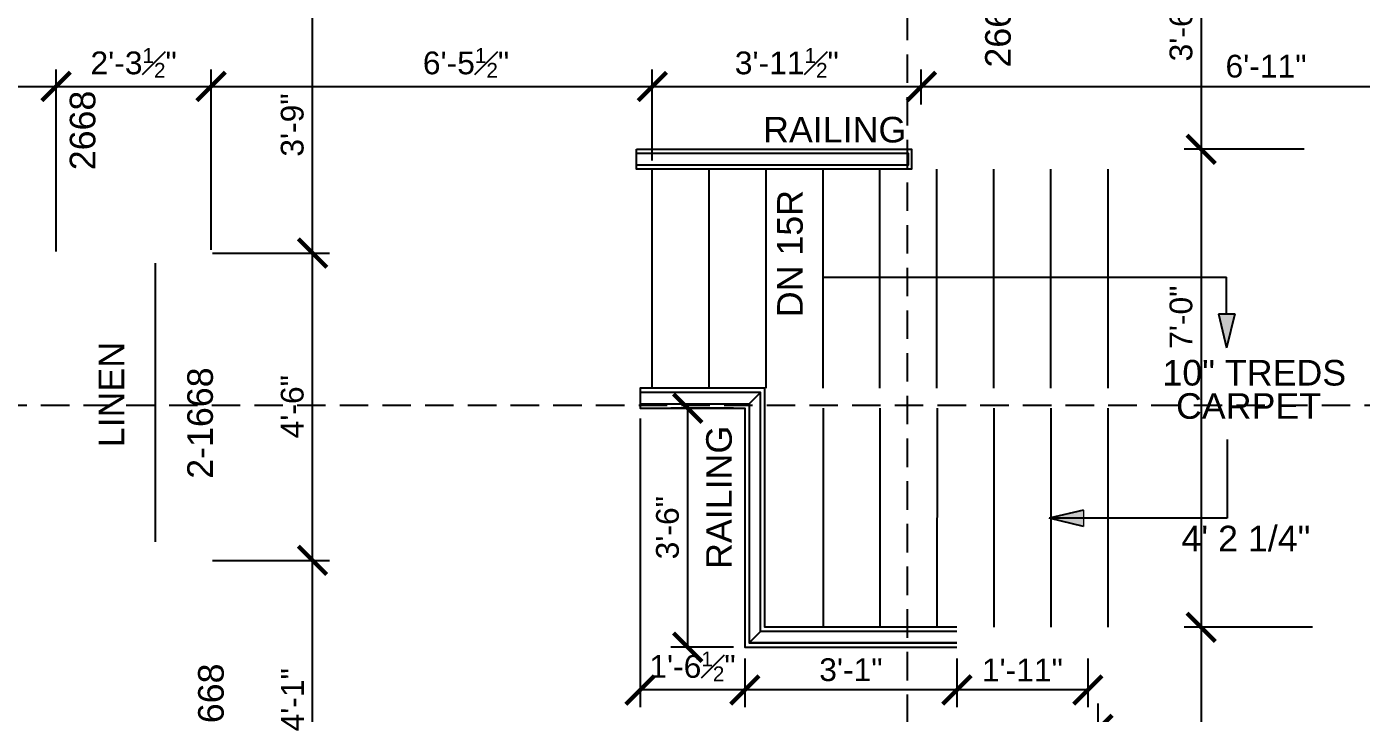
# Model space of a CAD drawing. Header units: inches. Extents: x -28708 to -16583, y 64755 to 66587.
# Drawn here: x -22741.4 to -22506.9, y 65920.1 to 66040.8 of the extents above; entities that cross this region are included whole.
import ezdxf

# ---------------------------------------------------------------- set-up
doc = ezdxf.new("R2010")
doc.units = ezdxf.units.IN
doc.header["$LTSCALE"] = 20
doc.header["$MEASUREMENT"] = 0
for name, pattern in [('Dashed Small', [4, 1, -2, 1]), ('HIDDEN', [0.375, 0.25, -0.125]), ('Solid', [0])]:
    doc.linetypes.add(name, pattern=pattern)
for name, color, linetype in [('CABINETS', 1, 'Continuous'), ('CALLOUTS', 4, 'Continuous'), ('DIM', 2, 'Continuous'), ('HANDRAIL', 2, 'Continuous'), ('HATCH', 9, 'Continuous'), ('STAIR&STEPS', 121, 'Continuous'), ('TEXT', 3, 'Continuous')]:
    doc.layers.add(name, color=color, linetype=linetype)
doc.layers.add('SPSHAPE_OUTLINE', color=7, linetype='Continuous', lineweight=0)
doc.styles.add('0.25 INCH', font='arial.ttf', dxfattribs={"height": 4})
doc.styles.add('Arial', font='arial.ttf')
doc.dimstyles.new('0.25 INCH', dxfattribs={"dimtxt": 4, "dimasz": 5, "dimexe": 3, "dimexo": 2, "dimgap": 1.5, "dimtad": 1, "dimdec": 3, "dimzin": 3, "dimdsep": 46, "dimlunit": 4, "dimtxsty": '0.25 INCH', "dimblk": 'ARCHTICK', "dimcen": 0.09, "dimclrd": 95, "dimclre": 8, "dimclrt": 30, "dimadec": 0, "dimazin": 0, "dimtfac": 0.65, "dimtdec": 3, "dimtofl": 0, "dimtmove": 2, "dimatfit": 3, "dimfxl": 0.18, "dimfrac": 1, "dimtolj": 1, "dimtzin": 0, "dimlwd": -1, "dimlwe": -1, "dimarcsym": 0})

# ---------------------------------------------------------------- blocks, each defined once
blk = doc.blocks.new('_ArchTick')
at = {"color": 0, "linetype": 'ByBlock', "const_width": 0.15}
blk.add_lwpolyline([(-0.5, -0.5), (0.5, 0.5)], dxfattribs=at)
blk = doc.blocks.new('*D471')
at = {"layer": 'DEFPOINTS', "color": 0, "linetype": 'ByBlock', "lineweight": -2, "transparency": 16777216}
for p in [(-22371.23, 66380.22), (-22275.23, 66380.22), (-22707.24, 65660.22)]:
    blk.add_point(p, dxfattribs=at)
at = {"layer": 'DIM', "color": 8, "transparency": 16777216}
for p, q in [((-22369.23, 66380.22), (-22272.23, 66380.22)), ((-22705.24, 65660.22), (-22272.23, 65660.22))]:
    blk.add_line(p, q, dxfattribs=at)
at = {"layer": 'DIM', "color": 95, "transparency": 16777216}
blk.add_line((-22275.23, 65660.22), (-22275.23, 66380.22), dxfattribs=at)
at = {"layer": 'DIM', "color": 95, "linetype": 'ByBlock', "transparency": 16777216, "xscale": 5, "yscale": 5, "zscale": 5}
for p, rotation in [((-22275.23, 66380.22), 90), ((-22275.23, 65660.22), 270)]:
    blk.add_blockref('_ArchTick', p, dxfattribs=dict(at, rotation=rotation))
at = {"layer": 'DIM', "color": 30, "linetype": 'ByBlock', "lineweight": -2, "transparency": 16777216, "insert": (-22278.77, 66020.22), "char_height": 4, "attachment_point": 5, "rotation": 90, "style": 'Arial'}
blk.add_mtext('\\A1;60\'-0"', dxfattribs=at)
blk = doc.blocks.new('*D540')
at = {"layer": 'DEFPOINTS', "color": 0, "linetype": 'ByBlock', "lineweight": -2, "transparency": 16777216}
for p in [(-22736.23, 66030.26), (-22825.23, 65999.23), (-22736.23, 65999.23)]:
    blk.add_point(p, dxfattribs=at)
at = {"layer": 'DIM', "color": 8, "transparency": 16777216}
for p, q in [((-22825.23, 66001.23), (-22825.23, 66033.26)), ((-22736.23, 66001.23), (-22736.23, 66033.26))]:
    blk.add_line(p, q, dxfattribs=at)
at = {"layer": 'DIM', "color": 95, "transparency": 16777216}
blk.add_line((-22825.23, 66030.26), (-22736.23, 66030.26), dxfattribs=at)
at = {"layer": 'DIM', "color": 95, "linetype": 'ByBlock', "transparency": 16777216, "xscale": 5, "yscale": 5, "zscale": 5, "rotation": 180}
blk.add_blockref('_ArchTick', (-22825.23, 66030.26), dxfattribs=at)
at = {"layer": 'DIM', "color": 95, "linetype": 'ByBlock', "transparency": 16777216, "xscale": 5, "yscale": 5, "zscale": 5}
blk.add_blockref('_ArchTick', (-22736.23, 66030.26), dxfattribs=at)
at = {"layer": 'DIM', "color": 30, "linetype": 'ByBlock', "lineweight": -2, "transparency": 16777216, "insert": (-22780.73, 66033.79), "char_height": 4, "attachment_point": 5, "style": '0.25 INCH'}
blk.add_mtext('\\A1;7\'-5"', dxfattribs=at)
blk = doc.blocks.new('*D541')
at = {"layer": 'DEFPOINTS', "color": 0, "linetype": 'ByBlock', "lineweight": -2, "transparency": 16777216}
for p in [(-22708.98, 66030.26), (-22736.23, 65999.23), (-22708.98, 65999.57)]:
    blk.add_point(p, dxfattribs=at)
at = {"layer": 'DIM', "color": 8, "transparency": 16777216}
for p, q in [((-22736.23, 66001.23), (-22736.23, 66033.26)), ((-22708.98, 66001.57), (-22708.98, 66033.26))]:
    blk.add_line(p, q, dxfattribs=at)
at = {"layer": 'DIM', "color": 95, "transparency": 16777216}
blk.add_line((-22736.23, 66030.26), (-22708.98, 66030.26), dxfattribs=at)
at = {"layer": 'DIM', "color": 95, "linetype": 'ByBlock', "transparency": 16777216, "xscale": 5, "yscale": 5, "zscale": 5, "rotation": 180}
blk.add_blockref('_ArchTick', (-22736.23, 66030.26), dxfattribs=at)
at = {"layer": 'DIM', "color": 95, "linetype": 'ByBlock', "transparency": 16777216, "xscale": 5, "yscale": 5, "zscale": 5}
blk.add_blockref('_ArchTick', (-22708.98, 66030.26), dxfattribs=at)
at = {"layer": 'DIM', "color": 30, "linetype": 'ByBlock', "lineweight": -2, "transparency": 16777216, "insert": (-22722.6, 66034.4), "char_height": 4, "attachment_point": 5, "style": '0.25 INCH'}
blk.add_mtext('\\A1;2\'-3{\\H0.65x;\\S1#2;}"', dxfattribs=at)
blk = doc.blocks.new('*D542')
at = {"layer": 'DEFPOINTS', "color": 0, "linetype": 'ByBlock', "lineweight": -2, "transparency": 16777216}
for p in [(-22631.49, 66030.26), (-22631.49, 66015.23), (-22708.98, 65999.57)]:
    blk.add_point(p, dxfattribs=at)
at = {"layer": 'DIM', "color": 8, "transparency": 16777216}
for p, q in [((-22708.98, 66001.57), (-22708.98, 66033.26)), ((-22631.49, 66017.23), (-22631.49, 66033.26))]:
    blk.add_line(p, q, dxfattribs=at)
at = {"layer": 'DIM', "color": 95, "transparency": 16777216}
blk.add_line((-22708.98, 66030.26), (-22631.49, 66030.26), dxfattribs=at)
at = {"layer": 'DIM', "color": 95, "linetype": 'ByBlock', "transparency": 16777216, "xscale": 5, "yscale": 5, "zscale": 5, "rotation": 180}
blk.add_blockref('_ArchTick', (-22708.98, 66030.26), dxfattribs=at)
at = {"layer": 'DIM', "color": 95, "linetype": 'ByBlock', "transparency": 16777216, "xscale": 5, "yscale": 5, "zscale": 5}
blk.add_blockref('_ArchTick', (-22631.49, 66030.26), dxfattribs=at)
at = {"layer": 'DIM', "color": 30, "linetype": 'ByBlock', "lineweight": -2, "transparency": 16777216, "insert": (-22664.21, 66034.4), "char_height": 4, "attachment_point": 5, "style": '0.25 INCH'}
blk.add_mtext('\\A1;6\'-5{\\H0.65x;\\S1#2;}"', dxfattribs=at)
blk = doc.blocks.new('*D543')
at = {"layer": 'DEFPOINTS', "color": 0, "linetype": 'ByBlock', "lineweight": -2, "transparency": 16777216}
for p in [(-22584.23, 66030.26), (-22584.23, 66025.07), (-22631.49, 66015.23)]:
    blk.add_point(p, dxfattribs=at)
at = {"layer": 'DIM', "color": 8, "transparency": 16777216}
for p, q in [((-22631.49, 66017.23), (-22631.49, 66033.26)), ((-22584.23, 66027.07), (-22584.23, 66033.26))]:
    blk.add_line(p, q, dxfattribs=at)
at = {"layer": 'DIM', "color": 95, "transparency": 16777216}
blk.add_line((-22631.49, 66030.26), (-22584.23, 66030.26), dxfattribs=at)
at = {"layer": 'DIM', "color": 95, "linetype": 'ByBlock', "transparency": 16777216, "xscale": 5, "yscale": 5, "zscale": 5, "rotation": 180}
blk.add_blockref('_ArchTick', (-22631.49, 66030.26), dxfattribs=at)
at = {"layer": 'DIM', "color": 95, "linetype": 'ByBlock', "transparency": 16777216, "xscale": 5, "yscale": 5, "zscale": 5}
blk.add_blockref('_ArchTick', (-22584.23, 66030.26), dxfattribs=at)
at = {"layer": 'DIM', "color": 30, "linetype": 'ByBlock', "lineweight": -2, "transparency": 16777216, "insert": (-22607.86, 66034.4), "char_height": 4, "attachment_point": 5, "style": '0.25 INCH'}
blk.add_mtext('\\A1;3\'-11{\\H0.65x;\\S1#2;}"', dxfattribs=at)
blk = doc.blocks.new('*D544')
at = {"layer": 'DEFPOINTS', "color": 0, "linetype": 'ByBlock', "lineweight": -2, "transparency": 16777216}
for p in [(-22501.23, 66030.26), (-22584.23, 66025.07), (-22501.23, 66013.22)]:
    blk.add_point(p, dxfattribs=at)
at = {"layer": 'DIM', "color": 8, "transparency": 16777216}
for p, q in [((-22584.23, 66027.07), (-22584.23, 66033.26)), ((-22501.23, 66015.22), (-22501.23, 66033.26))]:
    blk.add_line(p, q, dxfattribs=at)
at = {"layer": 'DIM', "color": 95, "transparency": 16777216}
blk.add_line((-22584.23, 66030.26), (-22501.23, 66030.26), dxfattribs=at)
at = {"layer": 'DIM', "color": 95, "linetype": 'ByBlock', "transparency": 16777216, "xscale": 5, "yscale": 5, "zscale": 5, "rotation": 180}
blk.add_blockref('_ArchTick', (-22584.23, 66030.26), dxfattribs=at)
at = {"layer": 'DIM', "color": 95, "linetype": 'ByBlock', "transparency": 16777216, "xscale": 5, "yscale": 5, "zscale": 5}
blk.add_blockref('_ArchTick', (-22501.23, 66030.26), dxfattribs=at)
at = {"layer": 'DIM', "color": 30, "linetype": 'ByBlock', "lineweight": -2, "transparency": 16777216, "insert": (-22523.68, 66033.8), "char_height": 4, "attachment_point": 5, "style": '0.25 INCH'}
blk.add_mtext('\\A1;6\'-11"', dxfattribs=at)
blk = doc.blocks.new('*D550')
at = {"layer": 'DEFPOINTS', "color": 0, "linetype": 'ByBlock', "lineweight": -2, "transparency": 16777216}
for p in [(-22553.23, 65923.85), (-22553.23, 65917.25), (-22371.23, 65915.37)]:
    blk.add_point(p, dxfattribs=at)
at = {"layer": 'DIM', "color": 8, "transparency": 16777216}
for p, q in [((-22553.23, 65921.85), (-22553.23, 65914.25)), ((-22371.23, 65917.37), (-22371.23, 65920.25))]:
    blk.add_line(p, q, dxfattribs=at)
at = {"layer": 'DIM', "color": 95, "transparency": 16777216}
blk.add_line((-22371.23, 65917.25), (-22553.23, 65917.25), dxfattribs=at)
at = {"layer": 'DIM', "color": 95, "linetype": 'ByBlock', "transparency": 16777216, "xscale": 5, "yscale": 5, "zscale": 5, "rotation": 180}
blk.add_blockref('_ArchTick', (-22553.23, 65917.25), dxfattribs=at)
at = {"layer": 'DIM', "color": 95, "linetype": 'ByBlock', "transparency": 16777216, "xscale": 5, "yscale": 5, "zscale": 5}
blk.add_blockref('_ArchTick', (-22371.23, 65917.25), dxfattribs=at)
at = {"layer": 'DIM', "color": 30, "linetype": 'ByBlock', "lineweight": -2, "transparency": 16777216, "insert": (-22462.23, 65920.79), "char_height": 4, "attachment_point": 5, "style": '0.25 INCH'}
blk.add_mtext('\\A1;15\'-2"', dxfattribs=at)
blk = doc.blocks.new('*D554')
at = {"layer": 'DEFPOINTS', "color": 0, "linetype": 'ByBlock', "lineweight": -2, "transparency": 16777216}
for p in [(-22710.73, 65946.98), (-22691.18, 65946.98), (-22712.74, 65897.99)]:
    blk.add_point(p, dxfattribs=at)
at = {"layer": 'DIM', "color": 8, "transparency": 16777216}
for p, q in [((-22708.73, 65946.98), (-22688.18, 65946.98)), ((-22710.74, 65897.99), (-22688.18, 65897.99))]:
    blk.add_line(p, q, dxfattribs=at)
at = {"layer": 'DIM', "color": 95, "transparency": 16777216}
blk.add_line((-22691.18, 65897.99), (-22691.18, 65946.98), dxfattribs=at)
at = {"layer": 'DIM', "color": 95, "linetype": 'ByBlock', "transparency": 16777216, "xscale": 5, "yscale": 5, "zscale": 5}
for p, rotation in [((-22691.18, 65946.98), 90), ((-22691.18, 65897.99), 270)]:
    blk.add_blockref('_ArchTick', p, dxfattribs=dict(at, rotation=rotation))
at = {"layer": 'DIM', "color": 30, "linetype": 'ByBlock', "lineweight": -2, "transparency": 16777216, "insert": (-22694.69, 65922.48), "char_height": 4, "attachment_point": 5, "rotation": 90, "style": '0.25 INCH'}
blk.add_mtext('\\A1;4\'-1"', dxfattribs=at)
blk = doc.blocks.new('*D555')
at = {"layer": 'DEFPOINTS', "color": 0, "linetype": 'ByBlock', "lineweight": -2, "transparency": 16777216}
for p in [(-22710.73, 66000.98), (-22691.18, 66000.98), (-22710.73, 65946.98)]:
    blk.add_point(p, dxfattribs=at)
at = {"layer": 'DIM', "color": 8, "transparency": 16777216}
for p, q in [((-22708.73, 66000.98), (-22688.18, 66000.98)), ((-22708.73, 65946.98), (-22688.18, 65946.98))]:
    blk.add_line(p, q, dxfattribs=at)
at = {"layer": 'DIM', "color": 95, "transparency": 16777216}
blk.add_line((-22691.18, 65946.98), (-22691.18, 66000.98), dxfattribs=at)
at = {"layer": 'DIM', "color": 95, "linetype": 'ByBlock', "transparency": 16777216, "xscale": 5, "yscale": 5, "zscale": 5}
for p, rotation in [((-22691.18, 66000.98), 90), ((-22691.18, 65946.98), 270)]:
    blk.add_blockref('_ArchTick', p, dxfattribs=dict(at, rotation=rotation))
at = {"layer": 'DIM', "color": 30, "linetype": 'ByBlock', "lineweight": -2, "transparency": 16777216, "insert": (-22694.72, 65973.98), "char_height": 4, "attachment_point": 5, "rotation": 90, "style": '0.25 INCH'}
blk.add_mtext('\\A1;4\'-6"', dxfattribs=at)
blk = doc.blocks.new('*D556')
at = {"layer": 'DEFPOINTS', "color": 0, "linetype": 'ByBlock', "lineweight": -2, "transparency": 16777216}
for p in [(-22701.48, 66045.97), (-22691.18, 66045.97), (-22710.73, 66000.98)]:
    blk.add_point(p, dxfattribs=at)
at = {"layer": 'DIM', "color": 8, "transparency": 16777216}
for p, q in [((-22699.48, 66045.97), (-22688.18, 66045.97)), ((-22708.73, 66000.98), (-22688.18, 66000.98))]:
    blk.add_line(p, q, dxfattribs=at)
at = {"layer": 'DIM', "color": 95, "transparency": 16777216}
blk.add_line((-22691.18, 66000.98), (-22691.18, 66045.97), dxfattribs=at)
at = {"layer": 'DIM', "color": 95, "linetype": 'ByBlock', "transparency": 16777216, "xscale": 5, "yscale": 5, "zscale": 5}
for p, rotation in [((-22691.18, 66045.97), 90), ((-22691.18, 66000.98), 270)]:
    blk.add_blockref('_ArchTick', p, dxfattribs=dict(at, rotation=rotation))
at = {"layer": 'DIM', "color": 30, "linetype": 'ByBlock', "lineweight": -2, "transparency": 16777216, "insert": (-22694.72, 66023.48), "char_height": 4, "attachment_point": 5, "rotation": 90, "style": '0.25 INCH'}
blk.add_mtext('\\A1;3\'-9"', dxfattribs=at)
blk = doc.blocks.new('*D674')
at = {"layer": 'DEFPOINTS', "color": 0, "linetype": 'ByBlock', "lineweight": -2, "transparency": 16777216}
for p in [(-22577.98, 65931.72), (-22554.98, 65931.72), (-22577.98, 65924.2)]:
    blk.add_point(p, dxfattribs=at)
at = {"layer": 'DIM', "color": 8, "transparency": 16777216}
for p, q in [((-22577.98, 65929.72), (-22577.98, 65921.2)), ((-22554.98, 65929.72), (-22554.98, 65921.2))]:
    blk.add_line(p, q, dxfattribs=at)
at = {"layer": 'DIM', "color": 95, "transparency": 16777216}
blk.add_line((-22554.98, 65924.2), (-22577.98, 65924.2), dxfattribs=at)
at = {"layer": 'DIM', "color": 95, "linetype": 'ByBlock', "transparency": 16777216, "xscale": 5, "yscale": 5, "zscale": 5, "rotation": 180}
blk.add_blockref('_ArchTick', (-22577.98, 65924.2), dxfattribs=at)
at = {"layer": 'DIM', "color": 95, "linetype": 'ByBlock', "transparency": 16777216, "xscale": 5, "yscale": 5, "zscale": 5}
blk.add_blockref('_ArchTick', (-22554.98, 65924.2), dxfattribs=at)
at = {"layer": 'DIM', "color": 30, "linetype": 'ByBlock', "lineweight": -2, "transparency": 16777216, "insert": (-22566.48, 65927.71), "char_height": 4, "attachment_point": 5, "style": '0.25 INCH'}
blk.add_mtext('\\A1;1\'-11"', dxfattribs=at)
blk = doc.blocks.new('*D675')
at = {"layer": 'DEFPOINTS', "color": 0, "linetype": 'ByBlock', "lineweight": -2, "transparency": 16777216}
for p in [(-22615.23, 65931.72), (-22577.98, 65931.72), (-22615.23, 65924.2)]:
    blk.add_point(p, dxfattribs=at)
at = {"layer": 'DIM', "color": 8, "transparency": 16777216}
for p, q in [((-22615.23, 65929.72), (-22615.23, 65921.2)), ((-22577.98, 65929.72), (-22577.98, 65921.2))]:
    blk.add_line(p, q, dxfattribs=at)
at = {"layer": 'DIM', "color": 95, "transparency": 16777216}
blk.add_line((-22577.98, 65924.2), (-22615.23, 65924.2), dxfattribs=at)
at = {"layer": 'DIM', "color": 95, "linetype": 'ByBlock', "transparency": 16777216, "xscale": 5, "yscale": 5, "zscale": 5, "rotation": 180}
blk.add_blockref('_ArchTick', (-22615.23, 65924.2), dxfattribs=at)
at = {"layer": 'DIM', "color": 95, "linetype": 'ByBlock', "transparency": 16777216, "xscale": 5, "yscale": 5, "zscale": 5}
blk.add_blockref('_ArchTick', (-22577.98, 65924.2), dxfattribs=at)
at = {"layer": 'DIM', "color": 30, "linetype": 'ByBlock', "lineweight": -2, "transparency": 16777216, "insert": (-22596.6, 65927.74), "char_height": 4, "attachment_point": 5, "style": '0.25 INCH'}
blk.add_mtext('\\A1;3\'-1"', dxfattribs=at)
blk = doc.blocks.new('*D676')
at = {"layer": 'DEFPOINTS', "color": 0, "linetype": 'ByBlock', "lineweight": -2, "transparency": 16777216}
for p in [(-22625.26, 65973.72), (-22615.23, 65973.72), (-22615.23, 65931.72)]:
    blk.add_point(p, dxfattribs=at)
at = {"layer": 'DIM', "color": 8, "transparency": 16777216}
for p, q in [((-22617.23, 65973.72), (-22628.26, 65973.72)), ((-22617.23, 65931.72), (-22628.26, 65931.72))]:
    blk.add_line(p, q, dxfattribs=at)
at = {"layer": 'DIM', "color": 95, "transparency": 16777216}
blk.add_line((-22625.26, 65931.72), (-22625.26, 65973.72), dxfattribs=at)
at = {"layer": 'DIM', "color": 95, "linetype": 'ByBlock', "transparency": 16777216, "xscale": 5, "yscale": 5, "zscale": 5}
for p, rotation in [((-22625.26, 65973.72), 90), ((-22625.26, 65931.72), 270)]:
    blk.add_blockref('_ArchTick', p, dxfattribs=dict(at, rotation=rotation))
at = {"layer": 'DIM', "color": 30, "linetype": 'ByBlock', "lineweight": -2, "transparency": 16777216, "insert": (-22628.81, 65952.72), "char_height": 4, "attachment_point": 5, "rotation": 90, "style": '0.25 INCH'}
blk.add_mtext('\\A1;3\'-6"', dxfattribs=at)
blk = doc.blocks.new('*D677')
at = {"layer": 'DEFPOINTS', "color": 0, "linetype": 'ByBlock', "lineweight": -2, "transparency": 16777216}
for p in [(-22633.64, 65973.9), (-22615.23, 65931.72), (-22633.64, 65924.2)]:
    blk.add_point(p, dxfattribs=at)
at = {"layer": 'DIM', "color": 8, "transparency": 16777216}
for p, q in [((-22633.64, 65971.9), (-22633.64, 65921.2)), ((-22615.23, 65929.72), (-22615.23, 65921.2))]:
    blk.add_line(p, q, dxfattribs=at)
at = {"layer": 'DIM', "color": 95, "transparency": 16777216}
blk.add_line((-22615.23, 65924.2), (-22633.64, 65924.2), dxfattribs=at)
at = {"layer": 'DIM', "color": 95, "linetype": 'ByBlock', "transparency": 16777216, "xscale": 5, "yscale": 5, "zscale": 5, "rotation": 180}
blk.add_blockref('_ArchTick', (-22633.64, 65924.2), dxfattribs=at)
at = {"layer": 'DIM', "color": 95, "linetype": 'ByBlock', "transparency": 16777216, "xscale": 5, "yscale": 5, "zscale": 5}
blk.add_blockref('_ArchTick', (-22615.23, 65924.2), dxfattribs=at)
at = {"layer": 'DIM', "color": 30, "linetype": 'ByBlock', "lineweight": -2, "transparency": 16777216, "insert": (-22624.43, 65928.34), "char_height": 4, "attachment_point": 5, "style": '0.25 INCH'}
blk.add_mtext('\\A1;1\'-6{\\H0.65x;\\S1#2;}"', dxfattribs=at)
blk = doc.blocks.new('*D680')
at = {"layer": 'DEFPOINTS', "color": 0, "linetype": 'ByBlock', "lineweight": -2, "transparency": 16777216}
for p in [(-22519.23, 66061.22), (-22535.06, 66019.22), (-22515, 66019.22)]:
    blk.add_point(p, dxfattribs=at)
at = {"layer": 'DIM', "color": 8, "transparency": 16777216}
for p, q in [((-22521.23, 66061.22), (-22538.06, 66061.22)), ((-22517, 66019.22), (-22538.06, 66019.22))]:
    blk.add_line(p, q, dxfattribs=at)
at = {"layer": 'DIM', "color": 95, "transparency": 16777216}
blk.add_line((-22535.06, 66061.22), (-22535.06, 66019.22), dxfattribs=at)
at = {"layer": 'DIM', "color": 95, "linetype": 'ByBlock', "transparency": 16777216, "xscale": 5, "yscale": 5, "zscale": 5}
for p, rotation in [((-22535.06, 66061.22), 90), ((-22535.06, 66019.22), 270)]:
    blk.add_blockref('_ArchTick', p, dxfattribs=dict(at, rotation=rotation))
at = {"layer": 'DIM', "color": 30, "linetype": 'ByBlock', "lineweight": -2, "transparency": 16777216, "insert": (-22538.6, 66040.22), "char_height": 4, "attachment_point": 5, "rotation": 90, "style": '0.25 INCH'}
blk.add_mtext('\\A1;3\'-6"', dxfattribs=at)
blk = doc.blocks.new('*D681')
at = {"layer": 'DEFPOINTS', "color": 0, "linetype": 'ByBlock', "lineweight": -2, "transparency": 16777216}
for p in [(-22515, 66019.22), (-22535.06, 65935.22), (-22513.53, 65935.22)]:
    blk.add_point(p, dxfattribs=at)
at = {"layer": 'DIM', "color": 8, "transparency": 16777216}
for p, q in [((-22517, 66019.22), (-22538.06, 66019.22)), ((-22515.53, 65935.22), (-22538.06, 65935.22))]:
    blk.add_line(p, q, dxfattribs=at)
at = {"layer": 'DIM', "color": 95, "transparency": 16777216}
blk.add_line((-22535.06, 66019.22), (-22535.06, 65935.22), dxfattribs=at)
at = {"layer": 'DIM', "color": 95, "linetype": 'ByBlock', "transparency": 16777216, "xscale": 5, "yscale": 5, "zscale": 5}
for p, rotation in [((-22535.06, 66019.22), 90), ((-22535.06, 65935.22), 270)]:
    blk.add_blockref('_ArchTick', p, dxfattribs=dict(at, rotation=rotation))
at = {"layer": 'DIM', "color": 30, "linetype": 'ByBlock', "lineweight": -2, "transparency": 16777216, "insert": (-22538.6, 65989.71), "char_height": 4, "attachment_point": 5, "rotation": 90, "style": '0.25 INCH'}
blk.add_mtext('\\A1;7\'-0"', dxfattribs=at)
blk = doc.blocks.new('*D682')
at = {"layer": 'DEFPOINTS', "color": 0, "linetype": 'ByBlock', "lineweight": -2, "transparency": 16777216}
for p in [(-22513.53, 65935.22), (-22535.06, 65883.97), (-22521.73, 65883.97)]:
    blk.add_point(p, dxfattribs=at)
at = {"layer": 'DIM', "color": 8, "transparency": 16777216}
for p, q in [((-22515.53, 65935.22), (-22538.06, 65935.22)), ((-22523.73, 65883.97), (-22538.06, 65883.97))]:
    blk.add_line(p, q, dxfattribs=at)
at = {"layer": 'DIM', "color": 95, "transparency": 16777216}
blk.add_line((-22535.06, 65935.22), (-22535.06, 65883.97), dxfattribs=at)
at = {"layer": 'DIM', "color": 95, "linetype": 'ByBlock', "transparency": 16777216, "xscale": 5, "yscale": 5, "zscale": 5}
for p, rotation in [((-22535.06, 65935.22), 90), ((-22535.06, 65883.97), 270)]:
    blk.add_blockref('_ArchTick', p, dxfattribs=dict(at, rotation=rotation))
at = {"layer": 'DIM', "color": 30, "linetype": 'ByBlock', "lineweight": -2, "transparency": 16777216, "insert": (-22539.2, 65909.6), "char_height": 4, "attachment_point": 5, "rotation": 90, "style": '0.25 INCH'}
blk.add_mtext('\\A1;4\'-3{\\H0.65x;\\S1#2;}"', dxfattribs=at)

msp = doc.modelspace()

# ---------------------------------------------------------------- hatches: boundary and pattern name
at = {"layer": 'HATCH', "linetype": 'ByBlock', "lineweight": -2}
h = msp.add_hatch(dxfattribs=at)
h.set_pattern_fill('ANSI37', color=256, scale=100, angle=45)
h.set_pattern_definition([(90, (-45.757, 0), (-12.5, 0), []), (180, (-45.757, 0), (-2e-15, -12.5), [])])
h.paths.add_polyline_path([(-22741.9269, 66084.7259), (-22751.3714, 66084.7259), (-22751.4152, 66084.5379), (-22751.801, 66083.3851), (-22752.1674, 66082.5463), (-22752.6527, 66081.5923), (-22753.2632, 66080.5933), (-22754.0048, 66079.6189), (-22754.4268, 66079.1629), (-22754.884, 66078.7394), (-22755.3771, 66078.3571), (-22755.9069, 66078.0244), (-22756.474, 66077.7508), (-22757.0793, 66077.5443), (-22757.7238, 66077.4139), (-22758.4465, 66077.3661), (-22759.1692, 66077.4139), (-22759.8134, 66077.5443), (-22760.4187, 66077.7508), (-22760.9858, 66078.0244), (-22761.5156, 66078.3571), (-22762.0087, 66078.7394), (-22762.4659, 66079.1629), (-22762.8879, 66079.6189), (-22763.6298, 66080.5933), (-22764.2403, 66081.5923), (-22764.7255, 66082.5463), (-22765.0916, 66083.3851), (-22765.4777, 66084.5379), (-22765.5216, 66084.7259), (-22823.4758, 66084.7259), (-22823.4758, 66047.7237), (-22741.9269, 66047.7237)])
h.paths.add_polyline_path([(-22438.9758, 65943.6843), (-22462.9758, 65943.6843), (-22462.9758, 65945.1843), (-22462.9288, 65945.1843, -0.39601219), (-22438.9758, 65967.6843), (-22438.9758, 65975.9737), (-22498.4758, 65975.9737), (-22498.4758, 65963.6154), (-22491.4372, 65963.6154), (-22491.2792, 65963.5628), (-22491.2268, 65963.4579), (-22491.2268, 65961.1192), (-22490.4467, 65960.7458), (-22489.9637, 65960.6218), (-22489.3887, 65960.5598), (-22488.7125, 65960.5815), (-22487.9253, 65960.7087), (-22487.0188, 65960.9626), (-22485.9832, 65961.3654), (-22484.9403, 65961.7508), (-22483.8313, 65962.0249), (-22482.6734, 65962.188), (-22481.4827, 65962.2407), (-22480.2765, 65962.1831), (-22479.0713, 65962.0158), (-22477.884, 65961.7387), (-22476.7312, 65961.3529), (-22475.8924, 65960.9865), (-22474.9384, 65960.5013), (-22473.9394, 65959.8908), (-22472.965, 65959.1491), (-22472.509, 65958.7271), (-22472.0855, 65958.27), (-22471.7031, 65957.7768), (-22471.3705, 65957.2471), (-22471.0968, 65956.6799), (-22470.8904, 65956.0746), (-22470.76, 65955.4301), (-22470.7122, 65954.7075), (-22470.76, 65953.9848), (-22470.8904, 65953.3406), (-22471.0968, 65952.7353), (-22471.3705, 65952.1681), (-22471.7031, 65951.6383), (-22472.0855, 65951.1452), (-22472.509, 65950.688), (-22472.965, 65950.266), (-22473.9394, 65949.5241), (-22474.9384, 65948.9137), (-22475.8924, 65948.4284), (-22476.7312, 65948.0623), (-22477.884, 65947.6762), (-22479.0713, 65947.3994), (-22480.2765, 65947.2321), (-22481.4827, 65947.1745), (-22482.6734, 65947.2271), (-22483.8313, 65947.3903), (-22484.9403, 65947.6644), (-22485.9832, 65948.0497), (-22487.0188, 65948.4525), (-22487.9253, 65948.7065), (-22488.7125, 65948.8334), (-22489.3887, 65948.8551), (-22489.9637, 65948.7931), (-22490.4467, 65948.6691), (-22491.2268, 65948.296), (-22491.2268, 65945.9742), (-22491.4372, 65945.9041), (-22498.4758, 65945.9041), (-22498.4758, 65937.2259), (-22438.9758, 65937.2259)])
h.paths.add_polyline_path([(-22468.7258, 65996.8487), (-22498.4758, 65980.4737), (-22438.9758, 65980.4737)])
h.paths.add_polyline_path([(-22398.2366, 66012.7237), (-22435.4758, 66012.7237), (-22435.4758, 65967.6843), (-22438.9758, 65967.6843, 0.39601219), (-22462.9288, 65945.1843), (-22438.9758, 65945.1843), (-22438.9758, 65943.6843), (-22435.4758, 65943.6843), (-22435.4758, 65937.2259), (-22398.2366, 65937.2259)])
h.paths.add_polyline_path([(-22438.9758, 66012.7237), (-22439.8842, 66012.7237), (-22468.7258, 65996.8487), (-22438.9758, 65980.4737)])
h.paths.add_polyline_path([(-22445.9866, 65998.4759), (-22445.6116, 65998.9759), (-22444.8616, 65998.9759), (-22443.8611, 65996.8509), (-22439.4866, 65996.8509), (-22439.4866, 65996.1009), (-22443.8616, 65996.1009), (-22444.8621, 65993.9759), (-22445.6116, 65993.9759), (-22445.9866, 65994.4759)], flags=16)
h.paths.add_polyline_path([(-22439.8842, 66012.7237), (-22497.5674, 66012.7237), (-22468.7258, 65996.8487)])
h.paths.add_polyline_path([(-22497.5674, 66012.7237), (-22498.4758, 66012.7237), (-22498.4758, 65980.4737), (-22468.7258, 65996.8487)])
h.paths.add_polyline_path([(-22409.7814, 65961.8146), (-22409.7814, 65978.0493), (-22418.0242, 65978.0493), (-22418.0242, 65961.8146)], flags=24)
h.paths.add_polyline_path([(-22433.8233, 65949.1411), (-22433.8233, 65965.4237), (-22440.716, 65965.4237), (-22440.716, 65949.1411)], flags=24)
h.paths.add_polyline_path([(-22426.08, 65979.5534), (-22410.5541, 65979.5534), (-22410.5541, 65986.3034), (-22426.08, 65986.3034)], flags=24)
h.paths.add_polyline_path([(-22429.6741, 65987.0421), (-22406.2317, 65987.0421), (-22406.2317, 65994.0224), (-22429.6741, 65994.0224)], flags=24)
h.paths.add_polyline_path([(-22431.7321, 65995.8822), (-22406.3773, 65995.8822), (-22406.3773, 66004.8822), (-22431.7321, 66004.8822)], flags=24)
h.paths.add_polyline_path([(-22399.9202, 65964.7955), (-22399.9202, 66000.7234), (-22406.6748, 66000.7234), (-22406.6748, 65964.7955)], flags=24)
h.paths.add_polyline_path([(-22475.099, 66007.0038), (-22465.8089, 66007.0038), (-22465.8089, 66013.8966), (-22475.099, 66013.8966)], flags=9)
h.paths.add_polyline_path([(-22491.0385, 65992.1364), (-22491.0385, 66001.428), (-22497.9358, 66001.428), (-22497.9358, 65992.1364)], flags=24)

# ---------------------------------------------------------------- linework, layer by layer
at = {"layer": 'CABINETS', "linetype": 'Solid'}
msp.add_line((-22718.7415, 65950.2292), (-22718.7415, 65999.227), dxfattribs=at)
at = {"layer": 'CALLOUTS', "linetype": 'HIDDEN'}
for p, q in [((-22586.64, 65528.3845), (-22586.64, 66528.7959)), ((-23106.3823, 65974.2382), (-22259.4871, 65974.2382))]:
    msp.add_line(p, q, dxfattribs=at)
at = {"layer": 'DIM', "linetype": 'ByBlock', "lineweight": -2}
msp.add_lwpolyline([(-22577.9826, 65932.4759), (-22614.4866, 65932.4874)], dxfattribs=at)
at = {"layer": 'HANDRAIL', "linetype": 'ByBlock', "lineweight": -2}
for p, q in [((-22614.3988, 65974.5504), (-22612.4776, 65976.4711)), ((-22614.4739, 65932.4888), (-22612.4776, 65934.4759))]:
    msp.add_line(p, q, dxfattribs=at)
msp.add_lwpolyline([(-22634.2659, 66019.2237), (-22585.9758, 66019.2237), (-22585.9758, 66015.7237), (-22634.2659, 66015.7237)], close=True, dxfattribs=at)
for points in [[(-22634.2659, 66016.4759), (-22586.4758, 66016.4759), (-22586.4758, 66018.4759), (-22634.2659, 66018.4759)], [(-22577.9826, 65935.2237), (-22611.7258, 65935.2237), (-22611.7258, 65977.2237), (-22633.6409, 65977.2237), (-22633.6409, 65973.7237), (-22615.2258, 65973.7237), (-22615.2258, 65931.7237), (-22577.9826, 65931.7237)], [(-22577.9826, 65934.4719), (-22612.4776, 65934.4719), (-22612.4776, 65976.4719), (-22633.6409, 65976.4719)], [(-22633.6409, 65974.4755), (-22614.4739, 65974.4755), (-22614.4739, 65932.4755), (-22577.9826, 65932.4755)]]:
    msp.add_lwpolyline(points, dxfattribs=at)
at = {"layer": 'SPSHAPE_OUTLINE', "color": 2, "linetype": 'Solid', "true_color": 0xffff00}
msp.add_line((-22555.7452, 65955.8285), (-22555.7422, 65952.9545), dxfattribs=at)
at = {"layer": 'STAIR&STEPS', "linetype": 'Solid'}
for p, q in [((-22631.4932, 65977.2237), (-22631.4932, 66015.7237)), ((-22621.4932, 65977.2237), (-22621.4932, 66015.7237)), ((-22611.4935, 65977.2237), (-22611.4935, 66015.7237)), ((-22601.4937, 65977.2237), (-22601.4937, 66015.7237)), ((-22591.494, 65977.2237), (-22591.494, 66015.7237)), ((-22581.4942, 65977.2237), (-22581.4942, 66015.7237)), ((-22571.4945, 65977.2237), (-22571.4945, 66015.7237)), ((-22561.4945, 65977.2237), (-22561.4945, 66015.7237)), ((-22551.4947, 66015.7237), (-22551.4947, 65977.2237)), ((-22601.4937, 65973.7237), (-22601.4937, 65935.2237)), ((-22591.494, 65973.7237), (-22591.494, 65935.2237)), ((-22581.4259, 65973.7237), (-22581.4942, 65935.2237)), ((-22571.4945, 65973.7237), (-22571.4945, 65935.2237)), ((-22561.4945, 65973.7237), (-22561.4945, 65935.2237)), ((-22551.4913, 65973.7237), (-22551.4913, 65935.2237))]:
    msp.add_line(p, q, dxfattribs=at)
at = {"layer": 'TEXT', "linetype": 'ByBlock', "lineweight": -2}
for p, q in [((-22601.4937, 65996.7294), (-22530.6116, 65996.7294)), ((-22530.6116, 65990.3231), (-22530.6116, 65996.7294)), ((-22532.0486, 65990.3231), (-22530.6116, 65984.3231)), ((-22532.0486, 65990.3231), (-22529.1746, 65990.3231)), ((-22529.1746, 65990.3231), (-22530.6116, 65984.3231)), ((-22530.525, 65968.1981), (-22530.525, 65954.4169)), ((-22555.7452, 65955.8285), (-22561.7437, 65954.3856)), ((-22530.525, 65954.4169), (-22561.7437, 65954.3856)), ((-22555.7422, 65952.9545), (-22561.7437, 65954.3856))]:
    msp.add_line(p, q, dxfattribs=at)
for points in [[(-22532.0486, 65990.3231), (-22530.6116, 65984.3231), (-22532.0486, 65990.3231), (-22529.1746, 65990.3231)], [(-22561.7437, 65954.3856), (-22555.7452, 65955.8285), (-22561.7437, 65954.3856), (-22555.7422, 65952.9545)]]:
    msp.add_solid(points, dxfattribs=at)

# ---------------------------------------------------------------- texts
at = {"layer": 'TEXT', "linetype": 'Solid', "style": 'Arial'}
for s, rotation, p in [('2668', 90, (-22568.5241, 66033.5731)), ('2668', 90, (-22729.3192, 66015.5347)), ('RAILING', 360, (-22612.0203, 66020.4141)), ('DN 15R', 90, (-22605.0626, 65989.7099)), ('2-1668', 90, (-22708.6738, 65961.3152)), ('CARPET', 360, (-22539.489, 65971.8558)), ('RAILING', 90, (-22617.524, 65945.4803)), ('4\' 2 1/4"', 360, (-22538.5442, 65948.5591)), ('2668', 90, (-22706.7777, 65914.8681))]:
    msp.add_text(s, height=4.5, rotation=rotation, dxfattribs=at).set_placement(p)
at = {"layer": 'TEXT', "linetype": 'Dashed Small', "style": 'Arial'}
msp.add_text('LINEN', height=4.5, rotation=90, dxfattribs=at).set_placement((-22724.2565, 65966.8553))
at = {"layer": 'TEXT', "linetype": 'ByBlock', "lineweight": -2, "style": 'Arial'}
msp.add_text('10" TREDS', height=4.5, rotation=360, dxfattribs=at).set_placement((-22541.8751, 65977.6996))

# ---------------------------------------------------------------- dimensions: what is measured, and where the dimension line sits
at = {"layer": 'DIM', "linetype": 'ByBlock', "lineweight": -2}
for base, p1, p2, override, picture, middle in [((-22275.228214, 66380.223694), (-22707.23658, 65660.224187), (-22371.225753, 66380.223694), {"dimtxsty": 'Arial'}, '*D471', (-22278.770506, 66020.22394)), ((-22535.0550245835, 65883.9736944348), (-22513.5340839113, 65935.2236944347), (-22521.7257532879, 65883.9736944347), {"dimdec": 1}, '*D682', (-22539.2011364525, 65909.5986944347))]:
    dim = msp.add_linear_dim(base=base, p1=p1, p2=p2, angle=90, dimstyle='0.25 INCH', override=override, dxfattribs=at)
    dim.commit()
    dim.dimension.update_dxf_attribs({"geometry": picture, "text_midpoint": middle})
for base, p1, p2, picture, middle in [((-22535.055, 66019.2237), (-22519.2258, 66061.2237), (-22514.998, 66019.2237), '*D680', (-22538.5987, 66040.2237)), ((-22691.1813, 66045.9737), (-22710.7258, 66000.977), (-22701.4758, 66045.9737), '*D556', (-22694.725, 66023.4754)), ((-22691.1813, 66000.977), (-22710.7258, 65946.977), (-22710.7258, 66000.977), '*D555', (-22694.7236, 65973.977)), ((-22625.2624, 65973.7237), (-22615.2258, 65931.7237), (-22615.2258, 65973.7237), '*D676', (-22628.806, 65952.7237)), ((-22691.1813, 65946.977), (-22712.7366, 65897.9924), (-22710.7258, 65946.977), '*D554', (-22694.6895, 65922.4847))]:
    dim = msp.add_linear_dim(base=base, p1=p1, p2=p2, angle=90, dimstyle='0.25 INCH', dxfattribs=at)
    dim.commit()
    dim.dimension.update_dxf_attribs({"geometry": picture, "text_midpoint": middle})
for base, p1, p2, picture, middle in [((-22736.2258, 66030.2566), (-22825.2258, 65999.227), (-22736.2258, 65999.227), '*D540', (-22780.7258, 66033.7908)), ((-22577.9826, 65924.1999), (-22554.9758, 65931.7237), (-22577.9826, 65931.7237), '*D674', (-22566.4792, 65927.7081)), ((-22553.2258, 65917.2456), (-22371.2258, 65915.3657), (-22553.2258, 65923.8509), '*D550', (-22462.2258, 65920.7879))]:
    dim = msp.add_linear_dim(base=base, p1=p1, p2=p2, dimstyle='0.25 INCH', dxfattribs=at)
    dim.commit()
    dim.dimension.update_dxf_attribs({"geometry": picture, "text_midpoint": middle})
for base, p1, p2, picture, middle in [((-22708.9757532879, 66030.2566480664), (-22736.2257532879, 65999.2270220342), (-22708.9757532879, 65999.5689088009), '*D541', (-22722.6007532879, 66034.4027599355)), ((-22584.2258, 66030.2566), (-22631.4932, 66015.2259), (-22584.2258, 66025.0697), '*D543', (-22607.8595, 66034.4028)), ((-22633.6409, 65924.1999), (-22615.2258, 65931.7237), (-22633.6409, 65973.9034), '*D677', (-22624.4333, 65928.3447)), ((-22615.2258, 65924.1999), (-22577.9826, 65931.7237), (-22615.2258, 65931.7237), '*D675', (-22596.6042, 65927.7436))]:
    dim = msp.add_linear_dim(base=base, p1=p1, p2=p2, dimstyle='0.25 INCH', override={"dimdec": 1}, dxfattribs=at)
    dim.commit()
    dim.dimension.update_dxf_attribs({"geometry": picture, "text_midpoint": middle})
for base, p1, p2, picture, middle in [((-22631.4932, 66030.2566), (-22708.9758, 65999.5689), (-22631.4932, 66015.2259), '*D542', (-22664.206, 66034.4014)), ((-22501.2258, 66030.2566), (-22584.2258, 66025.0697), (-22501.2258, 66013.2237), '*D544', (-22523.6824, 66033.7989))]:
    dim = msp.add_linear_dim(base=base, p1=p1, p2=p2, dimstyle='0.25 INCH', override={"dimdec": 1}, dxfattribs=at)
    dim.commit()
    dim.dimension.update_dxf_attribs({"geometry": picture, "text_midpoint": middle, "dimtype": 160})
dim = msp.add_linear_dim(base=(-22535.055, 65935.2237), p1=(-22514.998, 66019.2237), p2=(-22513.5341, 65935.2237), angle=90, dimstyle='0.25 INCH', dxfattribs=at)
dim.commit()
dim.dimension.update_dxf_attribs({"geometry": '*D681', "text_midpoint": (-22538.5973, 65989.7105), "dimtype": 160})

doc.saveas('drawing.dxf')
